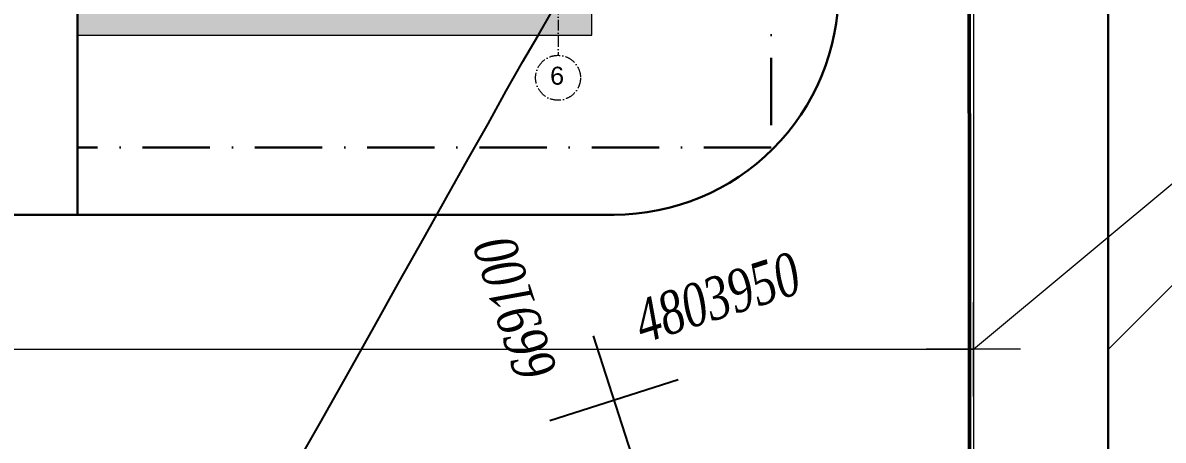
# Model space of a CAD drawing. Header units: millimetres. Extents: x 1353783 to 6492029790, y -7276956 to -512500.
# Drawn here: x 9993729 to 9998808, y -2823107 to -2821247 of the extents above; entities that cross this region are included whole.
import ezdxf

# ---------------------------------------------------------------- set-up
doc = ezdxf.new("R2010")
doc.units = ezdxf.units.MM
for name, pattern in [('482 Границы районов', [5, 3, -1, 0, -1]), ('ACAD_ISO10W100', [18, 12, -3, 0, -3]), ('CONTI', [0]), ('осевая', [50.8, 31.75, -6.35, 6.35, -6.35])]:
    doc.linetypes.add(name, pattern=pattern)
doc.layers.get('0').update_dxf_attribs({"lineweight": 5})
doc.layers.get('Defpoints').update_dxf_attribs({"color": 255})
for name, color, linetype, lineweight in [('!A-0', 7, 'Continuous', 0), ('ГП-Граница учасика ИЖС', 3, 'Continuous', 5), ('ГП-Тратуар', 3, 'Continuous', 5), ('ГР.УЧ', 12, 'ограждение1', 40), ('оси', 231, 'осевая', 9)]:
    doc.layers.add(name, color=color, linetype=linetype, lineweight=lineweight)
doc.layers.add('AREA', color=1, linetype='Continuous', lineweight=15, plot=False)
for name, color, linetype in [('GORIZUNKNOWN', 32, 'CONTI'), ('SETKR', 7, 'CONTI'), ('Заливка', 7, 'Continuous'), ('РЕЛЬЕФ', 7, 'CONTI')]:
    doc.layers.add(name, color=color, linetype=linetype)
doc.styles.add('GOST Common', font='', dxfattribs={"height": 3})
doc.styles.add('SHRFT', font='', dxfattribs={"width": 0.75})
doc.styles.get('GOST Common').set_extended_font_data('GOST Common')
doc.styles.get('SHRFT').set_extended_font_data('Times New Roman Cyr', italic=True)
doc.linetypes.add('ограждение1', pattern='A,6.35,-2.54,[133,ltypeshp.shx,S=2.54,R=0,X=-2.54,Y=0],-2.54,25.4', length=36.83)

# ---------------------------------------------------------------- blocks, each defined once
blk = doc.blocks.new('амвамвам')
at = {"lineweight": 30, "ltscale": 100, "true_color": 0x939598}
h = blk.add_hatch(color=252, dxfattribs=at)
h.dxf.hatch_style = 1
h.paths.add_polyline_path([(9923280, -3510392), (9923280, -3510892), (9918930, -3510892), (9918930, -3510392)], flags=17)
h.paths.add_polyline_path([(9926080, -3510392), (9926080, -3510892), (9937530, -3510892), (9937530, -3495992), (9912030, -3495992), (9911530, -3495992), (9911530, -3513392), (9912030, -3513392), (9912030, -3496492), (9937030, -3496492), (9937030, -3510392)])
at = {"color": 251, "lineweight": 15, "ltscale": 100, "true_color": 0x636466}
blk.add_lwpolyline([(9926080, -3510392), (9926080, -3510892), (9937530, -3510892), (9937530, -3495992), (9912030, -3495992), (9911530, -3495992), (9911530, -3513392), (9912030, -3513392), (9912030, -3496492), (9937030, -3496492), (9937030, -3510392)], close=True, dxfattribs=at)
blk = doc.blocks.new('ТИП-3')
at = {"layer": 'оси', "color": 251, "linetype": 'ACAD_ISO10W100', "lineweight": 13, "ltscale": 20, "true_color": 0x636466}
blk.add_line((10387714, -2868431), (10387714, -2883281), dxfattribs=at)
blk.add_circle((10387714, -2883781), 500, dxfattribs=at)
at = {"layer": 'оси', "color": 251, "linetype": 'ACAD_ISO10W100', "lineweight": 13, "ltscale": 20, "true_color": 0x636466, "insert": (10387694, -2883535), "char_height": 400, "width": 158.4, "attachment_point": 2, "line_spacing_factor": 1.016949, "style": 'GOST Common'}
blk.add_mtext('{\\fArial|b0|i0|c204|p34;6}', dxfattribs=at)
blk = doc.blocks.new('BL_333')
at = {"color": 0}
for p, q in [((0, -3), (0, 3)), ((-3, 0), (3, 0))]:
    blk.add_line(p, q, dxfattribs=at)
blk = doc.blocks.new('оо')
at = {"layer": 'GORIZUNKNOWN', "color": 9, "true_color": 0xc7c8ca}
blk.add_lwpolyline([(222911.033, -3431708.102), (222911.993, -3431707.222), (222912.923, -3431706.362), (222913.803, -3431705.542), (222914.653, -3431704.752), (222915.463, -3431704.002), (222916.223, -3431703.292), (222916.943, -3431702.622), (222917.603, -3431702.012), (222918.213, -3431701.442), (222918.763, -3431700.932), (222919.263, -3431700.482), (222919.693, -3431700.092)], dxfattribs=at)
at = {"layer": 'SETKR', "color": 9, "true_color": 0xc7c8ca, "xscale": 0.5000000000000001, "yscale": 0.5000000000000001, "zscale": 0.5000000000000001}
blk.add_blockref('BL_333', (222918.393, -3431708.732), dxfattribs=at)
at = {"layer": 'РЕЛЬЕФ', "color": 9, "true_color": 0xc7c8ca, "style": 'SHRFT', "width": 0.75}
blk.add_text('669100', height=0.95, rotation=90, dxfattribs=at).set_placement((222917.393, -3431707.732))
blk.add_text('4803950', height=0.95, dxfattribs=at).set_placement((222919.393, -3431707.732))

msp = doc.modelspace()

# ---------------------------------------------------------------- hatches: boundary and pattern name
at = {"layer": 'Заливка', "lineweight": 13, "ltscale": 100}
h = msp.add_hatch(dxfattribs=at)
h.set_pattern_fill('ANSI31', color=5, scale=500)
h.set_pattern_definition([(45, (298297.6, 0), (-1122.53202, 1122.53202), [])])
edge = h.paths.add_edge_path()
edge.add_line((9993521.7, -2792997.2), (9997384.3, -2799850.2))
edge.add_arc((9991112, -2803385.5), 7200, 1.90921, 29.40719, ccw=False)
edge.add_line((9998308, -2803145.6), (9998562.4, -2810751.7))
edge.add_line((9998562.4, -2810751.7), (9998562.4, -2843655.4))
edge.add_arc((9991344.8, -2843654.6), 7217.6, 354.3683, 359.99312, ccw=False)
edge.add_line((9998527.5, -2844362.8), (9997354.7, -2855583.7))
edge.add_arc((9998546.4, -2855726.4), 1200.2, 173.1727, 265.2807)
edge.add_line((9998447.7, -2856922.5), (10009648, -2857846.4))
edge.add_arc((10009745.7, -2856650.3), 1200.1, 265.3316, 378.4962)
edge.add_line((10010883.8, -2856269.6), (10004063.5, -2835875.3))
edge.add_arc((10009188.6, -2833879.5), 5500, 181.1082, 201.2773, ccw=False)
edge.add_line((10003689.7, -2833985.8), (10002920.7, -2794236.1))
edge.add_arc((10001720.9, -2794259.3), 1200, 1.1082, 75.4144)
edge.add_line((10002023.1, -2793097.9), (10001343, -2792921))
edge.add_line((10001343, -2792921), (9994867.6, -2791246.2))
edge.add_arc((9994567.1, -2792408), 1200, 75.4992, 209.4072)

# ---------------------------------------------------------------- linework, layer by layer
at = {"layer": '!A-0', "color": 219, "lineweight": 30, "ltscale": 100, "true_color": 0x642165}
msp.add_lwpolyline([(9993521.7, -2792997.2), (9997384.3, -2799850.2, -0.120562), (9998308, -2803145.6), (9998562.4, -2810751.7), (9998562.4, -2843655.4, -0.024548), (9998527.5, -2844362.8), (9997354.7, -2855583.7, 0.425031), (9998447.7, -2856922.5), (10009648, -2857846.4, 0.538245), (10010883.8, -2856269.6), (10004063.5, -2835875.3, -0.088232), (10003689.7, -2833985.8), (10002920.7, -2794236.1, 0.336081), (10002023.1, -2793097.9), (10001343, -2792921), (9994867.6, -2791246.2, 0.661308)], format="xyb", close=True, dxfattribs=at)
at = {"layer": 'AREA', "color": 1}
msp.add_line((9997962.5, -2822701.4, -0.7), (9999111.5, -2821743.6, -2898929.8), dxfattribs=at)
at = {"layer": 'AREA', "color": 0}
for p, q in [((9997962.5, -2822911.5), (9997962.5, -2822491.4)), ((9998172.5, -2822701.4), (9997752.4, -2822701.4))]:
    msp.add_line(p, q, dxfattribs=at)
at = {"layer": 'Defpoints', "lineweight": 0, "ltscale": 100}
msp.add_lwpolyline([(9990886.7, -2789701.4), (9992999, -2793291.8), (9996861.6, -2800144.8, -0.120562), (9997708.3, -2803165.6), (9997962.4, -2810761.7), (9997962.4, -2843655.4, -0.024483), (9997930.6, -2844302.3), (9996758.4, -2855517.3), (9996556.6, -2857457.5, 0.20289)], format="xyb", dxfattribs=at)
msp.add_lwpolyline([(9958662, -2822701.4), (9997962.4, -2822701.4)], dxfattribs=at)
at = {"layer": 'ГП-Граница учасика ИЖС', "color": 251, "lineweight": 30, "ltscale": 100}
msp.add_lwpolyline([(9992542.4, -2813201.7), (9992542.4, -2812601.7, -0.414214), (9992842.4, -2812301.7), (9996362.4, -2812301.7, -0.414214), (9997362.4, -2813301.7), (9997362.4, -2821101.7, -0.414214), (9996362.4, -2822101.7), (9992842.4, -2822101.7, -0.414214), (9992542.4, -2821801.7), (9992542.4, -2821201.6)], format="xyb", dxfattribs=at)
at = {"layer": 'ГП-Граница учасика ИЖС', "color": 94, "linetype": '482 Границы районов', "lineweight": 30, "ltscale": 100}
msp.add_lwpolyline([(9991162.4, -2821801.7), (9990562.4, -2821801.7), (9990562.4, -2816901.7), (9997062.4, -2816901.7), (9997062.4, -2821801.7), (9993972.4, -2821801.7)], dxfattribs=at)
at = {"layer": 'ГП-Граница учасика ИЖС', "color": 251, "lineweight": 30, "ltscale": 100}
msp.add_lwpolyline([(9995912.4, -2821201.6), (9993972.4, -2821201.6), (9993972.4, -2822101.7)], dxfattribs=at)
at = {"layer": 'ГР.УЧ', "lineweight": 50, "ltscale": 50}
msp.add_lwpolyline([(9996494.1, -2858056.4, -0.000073), (9997765.4, -2845883.1, -0.003019), (9997962.4, -2843896.8), (9997934.6, -2810081.4), (9997659.8, -2802556.7, 0.09197), (9997084.6, -2800684.7, 0.018978), (9996794, -2800133.6, -0.010053), (9995789.7, -2798243.1), (9989974.7, -2788087)], format="xyb", dxfattribs=at)

# ---------------------------------------------------------------- block references
at = {"color": 1, "lineweight": 30, "xscale": 0.1999999999999998, "yscale": 0.1999999999999998, "zscale": 0.1999999999999998, "rotation": 359.9999889757423}
msp.add_blockref('амвамвам', (8008756.4, -2119122.9), dxfattribs=at)
at = {"layer": 'ГП-Тратуар', "color": 3, "lineweight": 30, "xscale": 0.1999999999999998, "yscale": 0.1999999999999998, "zscale": 0.1999999999999998, "rotation": 359.9999889757423}
msp.add_blockref('ТИП-3', (7918569.6, -2244735.1), dxfattribs=at)
at = {"layer": 'РЕЛЬЕФ', "color": 240, "lineweight": 30, "true_color": 0xed1f24, "xscale": 200.0000000000001, "yscale": 200.0000000000001, "zscale": 200.0000000000001, "rotation": 17.80578495452471}
msp.add_blockref('оо', (-242329121, 637008728.1), dxfattribs=at)

doc.saveas('drawing.dxf')
